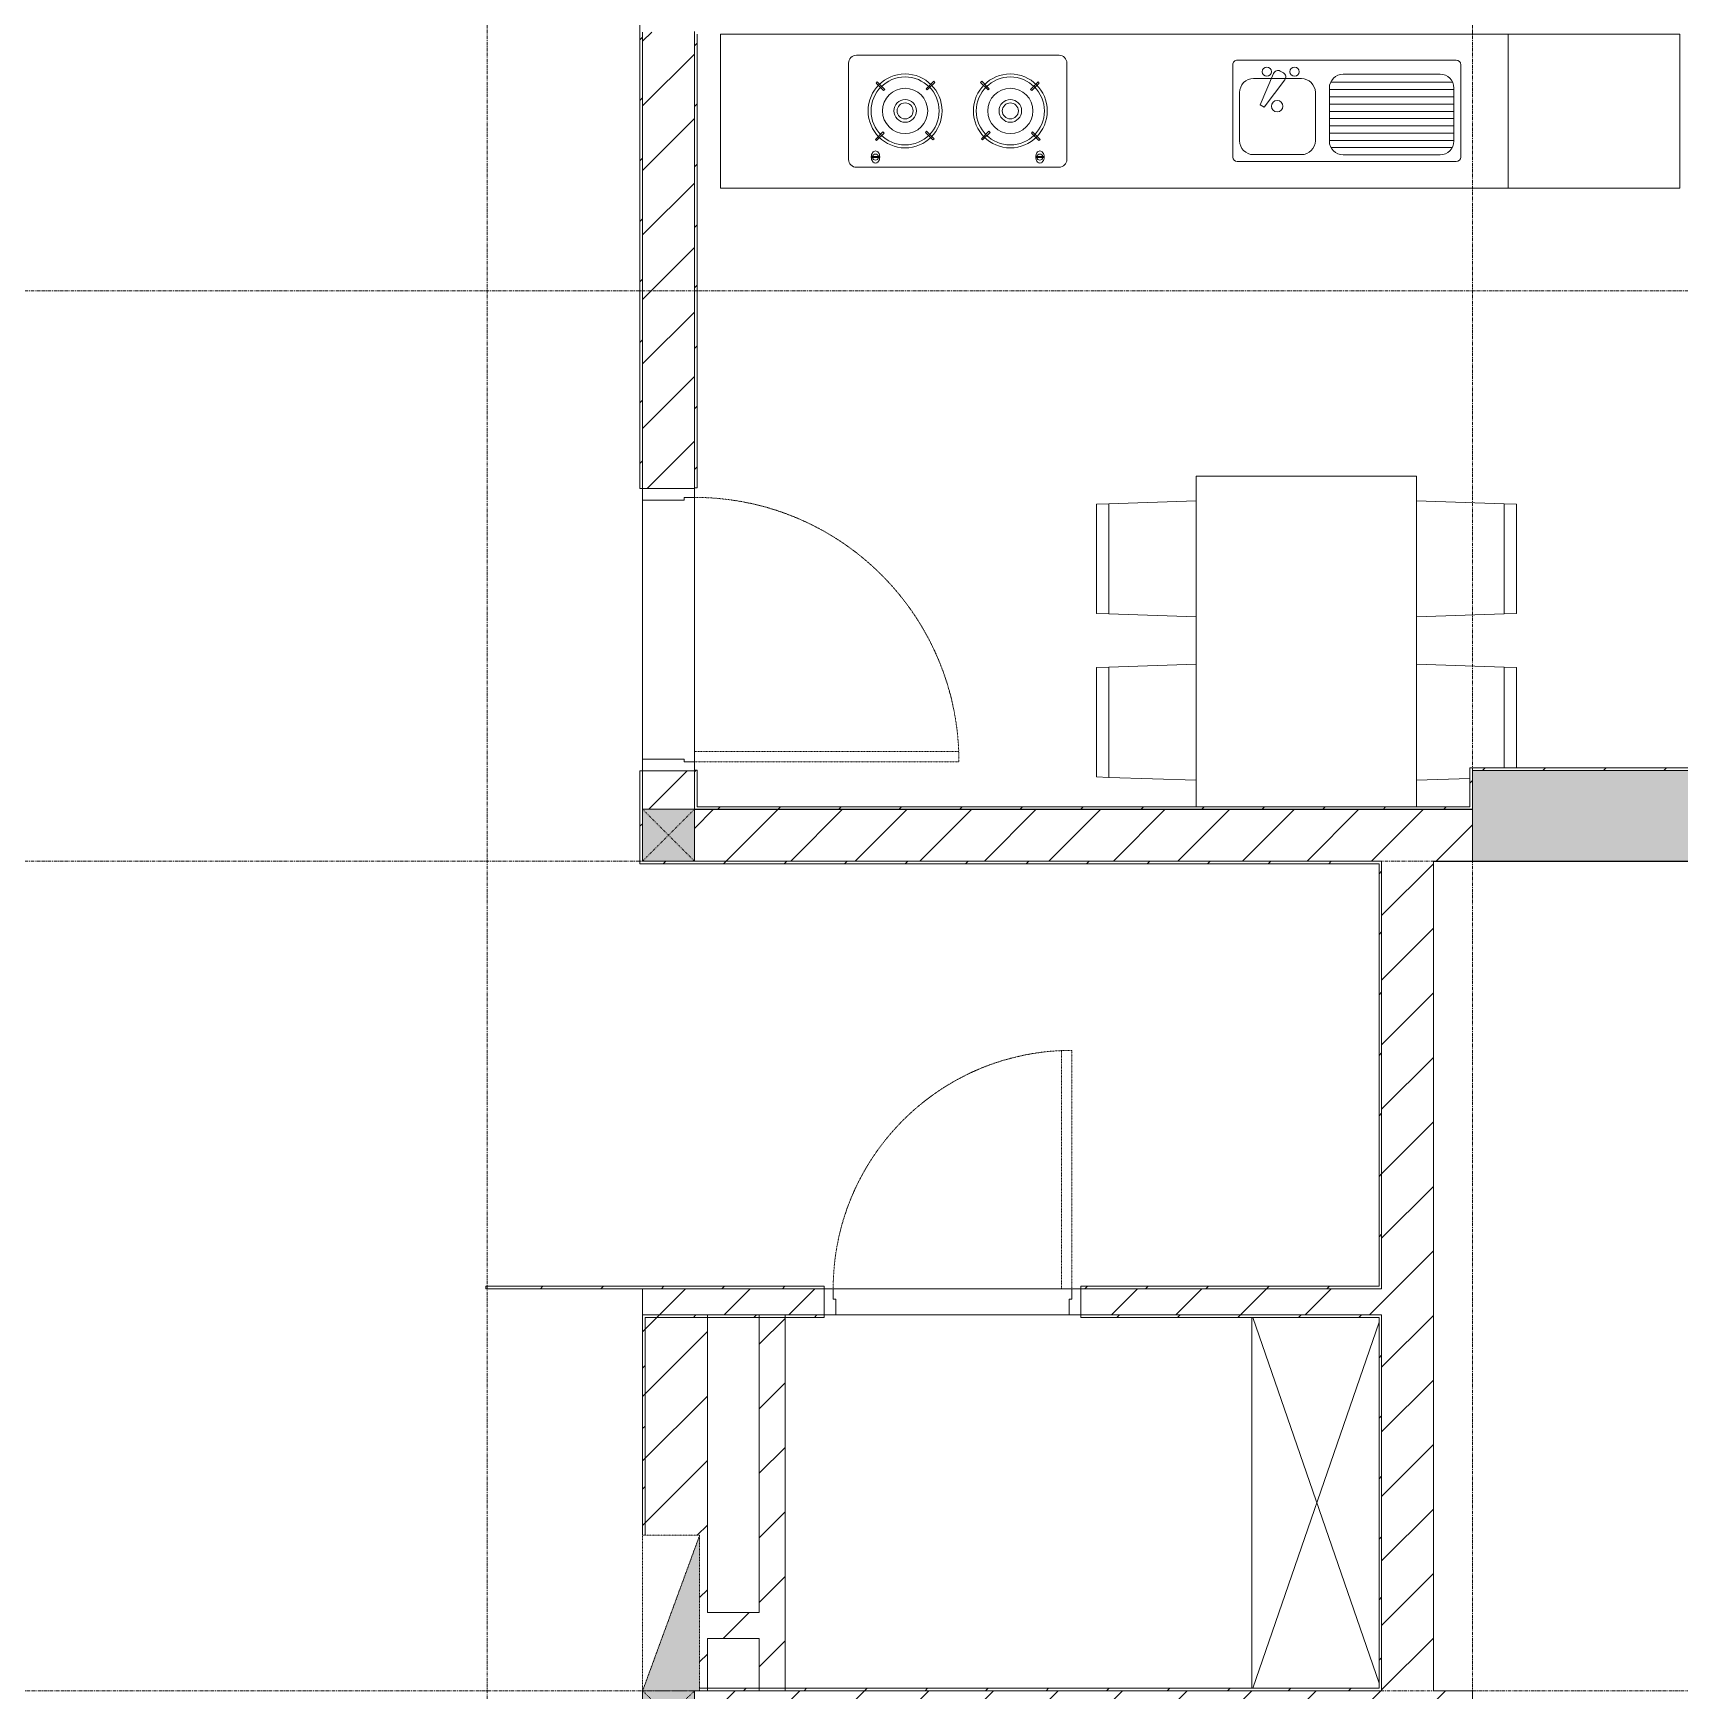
# Model space of a CAD drawing. Header units: millimetres. Extents: x 5356 to 209803, y -16346 to 109894.
# Drawn here: x 116502 to 122853, y 33837 to 40231 of the extents above; entities that cross this region are included whole.
import ezdxf

# ---------------------------------------------------------------- set-up
doc = ezdxf.new("R2010")
doc.units = ezdxf.units.MM
for name, pattern in [('Dash', [6, 3, -3]), ('Grid Line', [22.225, 12.7, -3.175, 3.175, -3.175]), ('NET VAN', [1.06, 0.53, -0.53])]:
    doc.linetypes.add(name, pattern=pattern)
for name, color, linetype, lineweight in [('0-1', 7, 'Continuous', 5), ('0-2', 9, 'Continuous', 9), ('A-DETL-GENF-2', 9, 'NET VAN', 9), ('A-DOOR', 31, 'Continuous', 9), ('A-DOOR-FRAM', 31, 'Continuous', 9), ('A-FLOR', 192, 'Continuous', 9), ('A-FLOR-1', 9, 'Continuous', 9), ('A-WALL', 113, 'Continuous', 9), ('A-WALL-3', 113, 'Continuous', 18), ('A-WALL-PATT-2', 9, 'Continuous', 9), ('A-WALL-PATT-3', 111, 'Continuous', 9), ('E-FIRE', 2, 'Continuous', 9), ('I-FURN', 30, 'Continuous', 9), ('I-FURN-1', 9, 'Continuous', 9), ('I-WALL-1', 253, 'Continuous', 18), ('I-WALL-3', 2, 'Continuous', 18), ('S-COLS', 52, 'Continuous', 9), ('S-COLS-1', 254, 'Continuous', 5), ('S-COLS-2', 253, 'Continuous', 18), ('S-COLS-3', 9, 'Continuous', 9), ('S-COLS-4', 52, 'Continuous', 18), ('S-COLS-5', 52, 'Dash', 9), ('S-COLS-HDLN', 52, 'Dash', 9), ('S-GRID-1', 1, 'Grid Line', 9), ('S-STRS', 31, 'Continuous', 9)]:
    doc.layers.add(name, color=color, linetype=linetype, lineweight=lineweight)
pattern_1 = [(45, (0, 0), (-116.67262, 116.67262), [])]
pattern_2 = [(45, (0, 0), (-124.4508, 124.4508), [])]

# ---------------------------------------------------------------- blocks, each defined once
blk = doc.blocks.new('NCV_TKTC_KET CAU_rvt-1-TKCS_MB ĐỊNH VỊ MỐC TỌA ĐỘ CÔNG TRÌNH')
at = {"layer": 'S-COLS-1'}
blk.add_hatch(color=256, dxfattribs=at).paths.add_polyline_path([(122052.6, 37036.9), (123352.6, 37036.9), (123352.6, 37386.9), (122052.6, 37386.9)])
at = {"layer": 'A-FLOR-1'}
blk.add_line((121902.6, 37036.9), (122052.6, 37036.9), dxfattribs=at)
at = {"layer": 'S-COLS-2'}
for p, q in [((123352.6, 37386.9), (122052.6, 37386.9)), ((122052.6, 37386.9), (122052.6, 37036.9)), ((122052.6, 37036.9), (123352.6, 37036.9))]:
    blk.add_line(p, q, dxfattribs=at)
blk = doc.blocks.new('HE BEP A1 - HE BEP A 2-944694-TKCS_MB ĐỊNH VỊ MỐC TỌA ĐỘ CÔNG TRÌNH')
at = {"layer": 'I-FURN'}
for p, q in [((0, 0), (662.4, 0)), ((0, -594.4), (0, 0)), ((662.4, 0), (662.4, -594.4)), ((662.4, 0), (662.4, -594.4)), ((3700, 0), (662.4, 0)), ((3700, -594.4), (3700, 0)), ((3700, -594.4), (3700, 0)), ((844.9, -120.7), (844.9, -476.9)), ((1706.9, -103.2), (862.4, -103.2)), ((1724.4, -476.9), (1724.4, -120.7)), ((2364, -483.2), (2364, -111.2)), ((3175.6, -81.2), (2394, -81.2)), ((2451.6, -118.3), (2484.1, -118.3)), ((2451.6, -122.3), (2451.6, -118.3)), ((2484.1, -122.3), (2451.6, -122.3)), ((2484.1, -118.3), (2484.1, -122.3)), ((3085.5, -118.3), (3085.5, -122.3)), ((3118, -118.3), (3085.5, -118.3)), ((3085.5, -122.3), (3118, -122.3)), ((3118, -122.3), (3118, -118.3)), ((3205.6, -483.2), (3205.6, -111.2)), ((871.5, -386.8), (871.5, -182.3)), ((871.5, -184.9), (1351.6, -184.9)), ((877.9, -156.9), (1345.2, -156.9)), ((924.9, -128.9), (1298.3, -128.9)), ((1351.6, -182.3), (1351.6, -386.8)), ((1405.6, -369.9), (1405.6, -183.2)), ((1459, -129.9), (1644.4, -129.9)), ((1697.8, -183.2), (1697.8, -369.9)), ((2471.8, -183.9), (2467.4, -188.3)), ((2467.4, -188.3), (2496.5, -217.4)), ((2500.9, -213), (2471.8, -183.9)), ((2689.3, -186.7), (2660.2, -215.8)), ((2664.6, -220.2), (2693.7, -191.1)), ((2693.7, -191.1), (2689.3, -186.7)), ((2875.9, -191.1), (2880.3, -186.7)), ((2905, -220.2), (2875.9, -191.1)), ((2880.3, -186.7), (2909.4, -215.8)), ((3068.7, -213), (3097.9, -183.9)), ((3102.3, -188.3), (3073.1, -217.4)), ((3097.9, -183.9), (3102.3, -188.3)), ((871.5, -212.9), (1351.6, -212.9)), ((871.5, -240.9), (1351.6, -240.9)), ((2496.5, -217.4), (2500.9, -213)), ((2660.2, -215.8), (2664.6, -220.2)), ((2909.4, -215.8), (2905, -220.2)), ((3073.1, -217.4), (3068.7, -213)), ((871.5, -268.9), (1351.6, -268.9)), ((871.5, -296.9), (1351.6, -296.9)), ((1602.7, -313.4), (1523.8, -418.4)), ((1618.1, -322.3), (1602.7, -313.4)), ((871.5, -324.9), (1351.6, -324.9)), ((871.5, -352.9), (1351.6, -352.9)), ((871.5, -380.9), (1351.6, -380.9)), ((1566.6, -443.1), (1618.1, -322.3)), ((2470.1, -405.9), (2499.2, -376.7)), ((2503.6, -381.1), (2474.5, -410.3)), ((2499.2, -376.7), (2503.6, -381.1)), ((2663, -383.9), (2667.3, -379.5)), ((2667.3, -379.5), (2696.5, -408.6)), ((2902.3, -379.5), (2873.2, -408.6)), ((2906.7, -383.9), (2902.3, -379.5)), ((3070.4, -376.7), (3066, -381.1)), ((3066, -381.1), (3095.1, -410.3)), ((3099.5, -405.9), (3070.4, -376.7)), ((876.4, -408.9), (1346.8, -408.9)), ((1298.3, -440.1), (924.9, -440.1)), ((1644.4, -423.2), (1459, -423.2)), ((1541.1, -452.3), (1528.6, -445.1)), ((2474.5, -410.3), (2470.1, -405.9)), ((2692.1, -413), (2663, -383.9)), ((2696.5, -408.6), (2692.1, -413)), ((2873.2, -408.6), (2877.5, -413)), ((2877.5, -413), (2906.7, -383.9)), ((3095.1, -410.3), (3099.5, -405.9)), ((862.4, -494.4), (1706.9, -494.4)), ((3175.6, -513.2), (2394, -513.2)), ((662.4, -594.4), (0, -594.4)), ((662.4, -594.4), (3700, -594.4))]:
    blk.add_line(p, q, dxfattribs=at)
for centre, radius in [((2581.9, -298.5), 142.6), ((2581.9, -298.5), 131.3), ((2987.7, -298.5), 142.6), ((2987.7, -298.5), 131.3), ((2581.9, -298.5), 87.2), ((2581.9, -298.5), 43.6), ((2987.7, -298.5), 87.2), ((2987.7, -298.5), 43.6), ((1552.8, -316.6), 22.2), ((2581.9, -298.5), 30.9), ((2987.7, -298.5), 30.9), ((1485.9, -449.9), 17.8), ((1592.6, -449.9), 17.8)]:
    blk.add_circle(centre, radius, dxfattribs=at)
for centre, radius, start, end in [((862.4, -120.7), 17.5, 90, 180), ((1706.9, -120.7), 17.5, 0, 90), ((2394, -111.2), 30, 90, 180), ((2485.1, -120.7), 33.5, 163.94189, 180), ((2485.1, -120.7), 33.5, 180, 196.05811), ((2476.6, -118.2), 24.7, 145.20397, 163.94189), ((2467.8, -120.3), 11.6, 9.71775, 170.28225), ((2467.8, -120.3), 11.6, 189.9102, 350.0898), ((2471.3, -114.5), 18.1, 120.79762, 145.20397), ((2467.9, -108.8), 11.5, 90, 120.79762), ((2467.9, -108.8), 11.5, 59.20238, 90), ((2464.5, -114.5), 18.1, 34.79603, 59.20238), ((2459.1, -118.2), 24.7, 16.05811, 34.79603), ((2450.6, -120.7), 33.5, 0, 16.05811), ((2450.6, -120.7), 33.5, 343.94189, 0), ((3119, -120.7), 33.5, 163.94189, 180), ((3119, -120.7), 33.5, 180, 196.05811), ((3110.5, -118.2), 24.7, 145.20397, 163.94189), ((3105.2, -114.5), 18.1, 120.79762, 145.20397), ((3101.8, -120.3), 11.6, 9.71775, 170.28225), ((3101.8, -120.3), 11.6, 189.9102, 350.0898), ((3101.8, -108.8), 11.5, 90, 120.79762), ((3101.8, -108.8), 11.5, 59.20238, 90), ((3098.4, -114.5), 18.1, 34.79603, 59.20238), ((3093, -118.2), 24.7, 16.05811, 34.79603), ((3084.5, -120.7), 33.5, 0, 16.05811), ((3084.5, -120.7), 33.5, 343.94189, 0), ((3175.6, -111.2), 30, 360, 90), ((924.9, -182.3), 53.3, 90, 180), ((1298.3, -182.3), 53.3, 0, 90), ((1459, -183.2), 53.3, 90, 180), ((1644.4, -183.2), 53.3, 0, 90), ((2476.6, -123.1), 24.7, 196.05811, 214.79603), ((2471.3, -126.9), 18.1, 214.79603, 239.20238), ((2467.9, -132.6), 11.5, 239.20238, 270), ((2467.9, -132.6), 11.5, 270, 300.79762), ((2464.5, -126.9), 18.1, 300.79762, 325.20397), ((2459.1, -123.1), 24.7, 325.20397, 343.94189), ((3110.5, -123.1), 24.7, 196.05811, 214.79603), ((3105.2, -126.9), 18.1, 214.79603, 239.20238), ((3101.8, -132.6), 11.5, 239.20238, 270), ((3101.8, -132.6), 11.5, 270, 300.79762), ((3098.4, -126.9), 18.1, 300.79762, 325.20397), ((3093, -123.1), 24.7, 325.20397, 343.94189), ((1459, -369.9), 53.3, 180, 270), ((1644.4, -369.9), 53.3, 270, 0), ((924.9, -386.8), 53.3, 180, 270), ((1298.3, -386.8), 53.3, 270, 0), ((1537.5, -429.7), 17.8, 140.53825, 240.0479), ((1549.9, -436.9), 17.8, 240.0479, 339.46209), ((862.4, -476.9), 17.5, 180, 270), ((1706.9, -476.9), 17.5, 270, 0), ((2394, -483.2), 30, 180, 270), ((3175.6, -483.2), 30, 270, 0)]:
    blk.add_arc(centre, radius, start, end, dxfattribs=at)
at = {"layer": 'I-FURN-1'}
for p, q in [((0, 0), (3700, 0)), ((0, -594.4), (0, 0)), ((3700, 0), (3700, -594.4)), ((3700, -594.4), (0, -594.4))]:
    blk.add_line(p, q, dxfattribs=at)
blk = doc.blocks.new('RES_BAN AN 1 - RES_BAN AN 1-V94-TKCS_MB ĐỊNH VỊ MỐC TỌA ĐỘ CÔNG TRÌNH')
at = {"layer": 'I-FURN-1'}
for p, q in [((-425, 0), (-425, -1275)), ((425, -1275), (425, 0)), ((-630, -109.1), (-425, -102.3)), ((-425, -102.3), (-425, -549.7)), ((425, -102.3), (425, -549.7)), ((761.9, -113.5), (425, -102.3)), ((761.9, -538.5), (761.9, -113.5)), ((761.9, -113.5), (761.9, -538.5)), ((809.6, -115.1), (761.9, -113.5)), ((809.6, -536.9), (809.6, -115.1)), ((-809.6, -150), (-809.6, -536.9)), ((-761.9, -538.5), (-761.9, -150)), ((-761.9, -538.5), (-761.9, -150)), ((-809.6, -536.9), (-761.9, -538.5)), ((-425, -549.7), (-761.9, -538.5)), ((425, -549.7), (761.9, -538.5)), ((761.9, -538.5), (809.6, -536.9)), ((-809.6, -745.3), (-761.9, -743.8)), ((-809.6, -1167.2), (-809.6, -745.3)), ((-761.9, -743.8), (-425, -732.5)), ((-761.9, -1168.8), (-761.9, -743.8)), ((-761.9, -743.8), (-761.9, -1168.8)), ((-425, -732.5), (-425, -1180)), ((425, -732.5), (425, -1180)), ((761.9, -743.8), (425, -732.5)), ((761.9, -743.8), (809.6, -745.3)), ((761.9, -1168.8), (761.9, -743.8)), ((761.9, -1168.8), (761.9, -743.8)), ((809.6, -745.3), (809.6, -1167.2)), ((-761.9, -1168.8), (-809.6, -1167.2)), ((-425, -1180), (-761.9, -1168.8)), ((425, -1180), (761.9, -1168.8)), ((809.6, -1167.2), (761.9, -1168.8)), ((-425, -1275), (425, -1275))]:
    blk.add_line(p, q, dxfattribs=at)
blk = doc.blocks.new('NCV_TKTC_TANG 1_rvt-1-TKCS_MB ĐỊNH VỊ MỐC TỌA ĐỘ CÔNG TRÌNH')
at = {"layer": 'A-WALL-PATT-2'}
h = blk.add_hatch(dxfattribs=at)
h.set_pattern_fill('FP_3', color=256, style=0, pattern_type=2)
h.set_pattern_definition(pattern_1)
h.paths.add_polyline_path([(119052.6, 37236.9), (119062.6, 37236.9), (119062.6, 37387.8), (119052.6, 37387.8)])
h.paths.add_polyline_path([(119062.6, 38477.8), (119062.6, 40236.9), (119052.6, 40236.9), (119052.6, 38477.8)])
h = blk.add_hatch(dxfattribs=at)
h.set_pattern_fill('FP_3', color=256, style=0, pattern_type=2)
h.set_pattern_definition(pattern_1)
h.paths.add_polyline_path([(122768.5, 37386.9), (123352.6, 37386.9), (123352.6, 37396.9), (122042.6, 37396.9), (122042.6, 37386.9), (122163.2, 37386.9)])
h = blk.add_hatch(dxfattribs=at)
h.set_pattern_fill('FP_3', color=256, style=0, pattern_type=2)
h.set_pattern_definition(pattern_1)
h.paths.add_polyline_path([(122052.6, 37236.9), (122052.6, 37386.9), (122042.6, 37386.9), (122042.6, 37236.9)])
h = blk.add_hatch(dxfattribs=at)
h.set_pattern_fill('FP_3', color=256, style=0, pattern_type=2)
h.set_pattern_definition(pattern_1)
h.paths.add_polyline_path([(119137.2, 37236.9), (122042.6, 37236.9), (122042.6, 37246.9), (119062.6, 37246.9), (119062.6, 37236.9)])
at = {"layer": 'A-FLOR-1'}
for p, q in [((118852.6, 38430.3), (118852.6, 37430.3)), ((119052.6, 38477.8), (119052.6, 37387.8)), ((119052.6, 37387.8), (119052.6, 38477.8))]:
    blk.add_line(p, q, dxfattribs=at)
at = {"layer": 'I-WALL-1'}
for p, q in [((119052.6, 40236.9), (119052.6, 38477.8)), ((119062.6, 38477.8), (119062.6, 40226.9)), ((119052.6, 38477.8), (119062.6, 38477.8)), ((119062.6, 37387.8), (119052.6, 37387.8)), ((119052.6, 37387.8), (119052.6, 37236.9)), ((119062.6, 37246.9), (119062.6, 37387.8)), ((123352.6, 37396.9), (122042.6, 37396.9)), ((122042.6, 37396.9), (122042.6, 37386.9)), ((122042.6, 37386.9), (122042.6, 37246.9)), ((122052.6, 37386.9), (123352.6, 37386.9)), ((122052.6, 37236.9), (122052.6, 37386.9)), ((119052.6, 37236.9), (119062.6, 37236.9)), ((122042.6, 37246.9), (119062.6, 37246.9)), ((119062.6, 37236.9), (122042.6, 37236.9)), ((122042.6, 37236.9), (122052.6, 37236.9))]:
    blk.add_line(p, q, dxfattribs=at)
at = {"layer": 'I-FURN-1', "rotation": 180}
for name, p in [('HE BEP A1 - HE BEP A 2-944694-TKCS_MB ĐỊNH VỊ MỐC TỌA ĐỘ CÔNG TRÌNH', (122852.6, 39632.6)), ('RES_BAN AN 1 - RES_BAN AN 1-V94-TKCS_MB ĐỊNH VỊ MỐC TỌA ĐỘ CÔNG TRÌNH', (121412.6, 37246.9))]:
    blk.add_blockref(name, p, dxfattribs=at)
blk = doc.blocks.new('FD_05 - FD_05-1000x2200mm-835434-TKCS_MB ĐỊNH VỊ MỐC TỌA ĐỘ CÔNG TRÌNH')
at = {"layer": 'A-DETL-GENF-2'}
for p, q in [((470, 100), (470, 1120)), ((470, 1120), (510, 1120)), ((510, 1120), (510, 100)), ((510, 100), (470, 100))]:
    blk.add_line(p, q, dxfattribs=at)
blk.add_arc((510, 100), 1020, 92.24747, 180, dxfattribs=at)
at = {"layer": 'A-DOOR-FRAM'}
for p, q in [((-510, 100), (-545, 100)), ((-545, 100), (-545, -100)), ((-510, 60), (-510, 100)), ((545, 100), (510, 100)), ((510, 100), (510, 60)), ((545, -100), (545, 100)), ((-500, 60), (-510, 60)), ((-500, -100), (-500, 60)), ((510, 60), (500, 60)), ((500, 60), (500, -100)), ((-545, -100), (-500, -100)), ((500, -100), (545, -100))]:
    blk.add_line(p, q, dxfattribs=at)
blk = doc.blocks.new('G1_SOF - BO TRU - 200x200-3051103-TKCS_MB ĐỊNH VỊ MỐC TỌA ĐỘ CÔNG TRÌNH')
at = {"layer": 'S-COLS-HDLN'}
for p, q in [((-100, -100), (100, 100)), ((100, -100), (-100, 100))]:
    blk.add_line(p, q, dxfattribs=at)
blk = doc.blocks.new('FD_02 - FD_03 - FD_03-KY THUAT-900x2200mm-801878-TKCS_MB ĐỊNH VỊ MỐC TỌA ĐỘ CÔNG TRÌNH')
at = {"layer": 'A-DETL-GENF-2'}
for p, q in [((420, 50), (420, 970)), ((420, 970), (460, 970)), ((460, 970), (460, 50)), ((460, 50), (420, 50))]:
    blk.add_line(p, q, dxfattribs=at)
blk.add_arc((460, 50), 920, 92.49191, 180, dxfattribs=at)
at = {"layer": 'A-DOOR-FRAM'}
for p, q in [((-460, 50), (-495, 50)), ((-495, 50), (-495, -50)), ((-460, 10), (-460, 50)), ((-450, 10), (-460, 10)), ((-450, -50), (-450, 10)), ((460, 10), (450, 10)), ((450, 10), (450, -50)), ((495, 50), (460, 50)), ((460, 50), (460, 10)), ((495, -50), (495, 50)), ((-495, -50), (-450, -50)), ((450, -50), (495, -50))]:
    blk.add_line(p, q, dxfattribs=at)
blk = doc.blocks.new('G1_SOF - BO TRU - 200x200-V353-TKCS_MB ĐỊNH VỊ MỐC TỌA ĐỘ CÔNG TRÌNH')
at = {"layer": 'S-COLS-3'}
blk.add_hatch(color=256, dxfattribs=at).paths.add_polyline_path([(-100, 100), (-100, -99.6), (100, -99.6), (100, 100)])
at = {"layer": 'S-COLS-4'}
for p, q in [((-100, 100), (100, 100)), ((-100, -99.6), (-100, 100)), ((100, 100), (100, -99.6))]:
    blk.add_line(p, q, dxfattribs=at)
at = {"layer": 'S-COLS-HDLN'}
for p, q in [((100, -100), (-100, 100)), ((-100, -100), (100, 100))]:
    blk.add_line(p, q, dxfattribs=at)
blk = doc.blocks.new('40_HY_FIX_FS-FH_FHR_R19_Scale 1_300 - FH _ FHR-4771138-TKCS_MB ĐỊNH VỊ MỐC TỌA ĐỘ CÔNG TRÌNH')
at = {"layer": 'E-FIRE'}
blk.add_hatch(color=256, dxfattribs=at).paths.add_polyline_path([(300, -120), (300, 100), (-300, 100), (183.8, -77.4)])
at = {"layer": 'A-DETL-GENF-2'}
for p, q in [((-300, 100), (300, 100)), ((300, -120), (-300, 100)), ((-300, 100), (300, 100)), ((-300, -120), (-300, 100)), ((300, 100), (300, -120)), ((300, 100), (300, -120)), ((300, -120), (-300, -120))]:
    blk.add_line(p, q, dxfattribs=at)

msp = doc.modelspace()

# ---------------------------------------------------------------- hatches: boundary and pattern name
at = {"layer": 'A-WALL-PATT-3'}
h = msp.add_hatch(dxfattribs=at)
h.set_pattern_fill('FP_8', color=256, style=0, pattern_type=2)
h.set_pattern_definition(pattern_1)
h.paths.add_polyline_path([(118842.5, 37037.4), (118852.5, 37037.4), (118852.5, 37385.3), (118842.5, 37383.1)])
h.paths.add_polyline_path([(118842.5, 38475.3), (118852.5, 38475.3), (118852.5, 41286.9), (118842.5, 41286.9), (118842.5, 38884.4)])
h = msp.add_hatch(dxfattribs=at)
h.set_pattern_fill('FP_1', color=256, style=0, pattern_type=2)
h.set_pattern_definition(pattern_2)
h.paths.add_polyline_path([(119012.5, 37237.4), (119052.5, 37237.4), (119052.5, 37385.3), (118852.5, 37385.3), (118852.5, 37237.4)])
h.paths.add_polyline_path([(119052.5, 38475.3), (119052.5, 40235.3), (118852.5, 40235.3), (118852.5, 38475.3), (119012.5, 38475.3)])
h.paths.add_polyline_path([(119052.5, 40435.3), (119052.5, 41286.9), (118852.5, 41286.9), (118852.5, 40435.3)])
h = msp.add_hatch(dxfattribs=at)
h.set_pattern_fill('FP_1', color=256, style=0, pattern_type=2)
h.set_pattern_definition(pattern_2)
h.paths.add_polyline_path([(121558, 37037.4), (122052.6, 37037.4), (122052.6, 37237.4), (119052.5, 37237.4), (119052.5, 37037.4), (119137.2, 37037.4)])
h = msp.add_hatch(dxfattribs=at)
h.set_pattern_fill('FP_8', color=256, style=0, pattern_type=2)
h.set_pattern_definition(pattern_1)
h.paths.add_polyline_path([(121558, 37027.4), (121702.6, 37027.4), (121702.6, 37037.4), (118842.5, 37037.4), (118842.5, 37027.4), (119137.2, 37027.4)])
h = msp.add_hatch(dxfattribs=at)
h.set_pattern_fill('FP_8', color=256, style=0, pattern_type=2)
h.set_pattern_definition(pattern_1)
h.paths.add_polyline_path([(121702.6, 35387.4), (121702.6, 37027.4), (121692.6, 37027.4), (121692.6, 35387.4)])
h = msp.add_hatch(dxfattribs=at)
h.set_pattern_fill('FP_1', color=256, style=0, pattern_type=2)
h.set_pattern_definition(pattern_2)
h.paths.add_polyline_path([(121702.6, 33837.4), (121902.6, 33837.4), (121902.6, 37037.4), (121702.6, 37037.4), (121702.6, 33847.4)])
h = msp.add_hatch(dxfattribs=at)
h.set_pattern_fill('FP_8', color=256, style=0, pattern_type=2)
h.set_pattern_definition(pattern_1)
h.paths.add_polyline_path([(118852.6, 35387.4), (119552.6, 35387.4), (119552.6, 35397.4), (118247.6, 35397.4), (118247.6, 35387.4)])
h.paths.add_polyline_path([(121692.6, 35387.4), (121692.6, 35397.4), (120542.6, 35397.4), (120542.6, 35387.4), (121558, 35387.4)])
h = msp.add_hatch(dxfattribs=at)
h.set_pattern_fill('FP_1', color=256, style=0, pattern_type=2)
h.set_pattern_definition(pattern_2)
h.paths.add_polyline_path([(121692.6, 35287.4), (121702.6, 35287.4), (121702.6, 35387.4), (120542.6, 35387.4), (120542.6, 35287.4), (121558, 35287.4)])
h.paths.add_polyline_path([(118852.6, 35287.4), (119552.6, 35287.4), (119552.6, 35387.4), (118852.6, 35387.4)])
h = msp.add_hatch(dxfattribs=at)
h.set_pattern_fill('FP_8', color=256, style=0, pattern_type=2)
h.set_pattern_definition(pattern_1)
h.paths.add_polyline_path([(118852.6, 34436.9), (118862.6, 34436.9), (118862.6, 35287.4), (118852.6, 35287.4), (118852.6, 34939.4)])
h = msp.add_hatch(dxfattribs=at)
h.set_pattern_fill('FP_1', color=256, style=0, pattern_type=2)
h.set_pattern_definition(pattern_2)
h.paths.add_polyline_path([(119102.6, 33837.4), (119102.6, 35287.4), (118852.6, 35287.4), (118852.6, 34436.9), (119072.6, 34436.9), (119072.6, 33837.4)])
h = msp.add_hatch(dxfattribs=at)
h.set_pattern_fill('FP_8', color=256, style=0, pattern_type=2)
h.set_pattern_definition(pattern_1)
h.paths.add_polyline_path([(121558, 35277.4), (121692.6, 35277.4), (121692.6, 35287.4), (120542.6, 35287.4), (120542.6, 35277.4), (120548.4, 35277.4)])
h.paths.add_polyline_path([(118862.6, 35277.4), (119552.6, 35277.4), (119552.6, 35287.4), (118862.6, 35287.4)])
h = msp.add_hatch(dxfattribs=at)
h.set_pattern_fill('FP_1', color=256, style=0, pattern_type=2)
h.set_pattern_definition(pattern_2)
h.paths.add_polyline_path([(119402.5, 33837.4), (119402.5, 35287.4), (119302.5, 35287.4), (119302.5, 33837.4)])
h = msp.add_hatch(dxfattribs=at)
h.set_pattern_fill('FP_8', color=256, style=0, pattern_type=2)
h.set_pattern_definition(pattern_1)
h.paths.add_polyline_path([(121702.6, 33847.4), (121702.6, 35287.4), (121692.6, 35287.4), (121692.6, 33847.4)])
h = msp.add_hatch(dxfattribs=at)
h.set_pattern_fill('FP_1', color=256, style=0, pattern_type=2)
h.set_pattern_definition(pattern_2)
h.paths.add_polyline_path([(119137.2, 34038.8), (119302.5, 34038.8), (119302.5, 34138.8), (119102.6, 34138.8), (119102.6, 34038.8)])
h = msp.add_hatch(dxfattribs=at)
h.set_pattern_fill('FP_1', color=256, style=0, pattern_type=2)
h.set_pattern_definition(pattern_2)
h.paths.add_polyline_path([(119052.6, 33637.4), (122052.6, 33637.4), (122052.6, 33837.4), (119052.6, 33836.9)])
h = msp.add_hatch(dxfattribs=at)
h.set_pattern_fill('FP_8', color=256, style=0, pattern_type=2)
h.set_pattern_definition(pattern_1)
h.paths.add_polyline_path([(119072.6, 33837.4), (121702.6, 33837.4), (121702.6, 33847.4), (119072.6, 33847.4), (119072.6, 33838.1)])
at = {"layer": 'S-COLS-1'}
msp.add_hatch(color=256, dxfattribs=at).paths.add_polyline_path([(118852.5, 37037.4), (119052.5, 37037.4), (119052.5, 37237.4), (118852.5, 37237.4)])

# ---------------------------------------------------------------- linework, layer by layer
at = {"layer": '0-2'}
for p, q in [((121206, 35277.4), (121692.6, 33866.3)), ((121692.7, 35258.7), (121206, 33847.4))]:
    msp.add_line(p, q, dxfattribs=at)
at = {"layer": 'A-FLOR'}
msp.add_line((121202.6, 33847.4), (121202.6, 35277.4), dxfattribs=at)
at = {"layer": 'A-WALL'}
for p, q in [((118852.5, 40235.3), (118852.5, 38475.3)), ((118852.5, 37430.3), (118852.5, 38430.3)), ((119052.5, 38440.3), (119052.5, 37420.3)), ((118852.5, 37385.3), (118852.5, 37237.4)), ((118852.5, 37237.4), (119052.5, 37237.4)), ((119052.5, 37237.4), (119052.5, 37037.4)), ((119052.5, 37037.4), (121702.6, 37037.4)), ((121702.6, 35387.4), (121702.6, 37037.4)), ((119552.6, 35387.4), (118852.6, 35387.4)), ((119587.6, 35387.4), (120507.6, 35387.4)), ((121702.6, 35387.4), (120542.6, 35387.4)), ((119552.6, 35287.4), (118862.6, 35287.4)), ((120497.6, 35287.4), (119597.6, 35287.4)), ((120542.6, 35287.4), (121702.6, 35287.4)), ((121702.6, 35287.4), (121702.6, 33847.4))]:
    msp.add_line(p, q, dxfattribs=at)
at = {"layer": 'A-WALL-3'}
for p, q in [((119052.5, 38475.3), (119052.5, 40235.3)), ((119052.5, 37237.4), (119052.5, 37385.3)), ((122052.6, 37237.4), (119052.5, 37237.4)), ((122052.6, 37037.4), (122052.6, 37237.4)), ((121902.6, 37037.4), (122052.6, 37037.4)), ((121902.6, 33837.4), (121902.6, 37037.4)), ((118852.6, 35387.4), (118852.6, 34436.9)), ((119102.6, 34138.8), (119102.6, 35287.4)), ((119302.5, 35287.4), (119302.5, 34138.8)), ((119402.5, 33837.4), (119402.5, 35287.4)), ((119302.5, 34138.8), (119102.6, 34138.8)), ((119102.6, 33837.4), (119102.6, 34038.8)), ((119102.6, 34038.8), (119302.5, 34038.8)), ((119302.5, 34038.8), (119302.5, 33837.4)), ((121702.6, 33847.4), (121702.6, 33837.4)), ((122052.6, 33837.4), (121902.6, 33837.4)), ((122052.6, 33637.4), (122052.6, 33837.4))]:
    msp.add_line(p, q, dxfattribs=at)
at = {"layer": 'I-WALL-3'}
for p, q in [((118842.5, 41276.9), (118842.5, 38475.3)), ((118842.5, 38475.3), (118852.5, 38475.3)), ((118852.5, 37385.3), (118842.5, 37385.3)), ((118842.5, 37385.3), (118842.5, 37027.4)), ((118852.5, 37037.4), (118852.5, 37237.4)), ((118842.5, 37027.4), (121692.6, 37027.4)), ((119052.5, 37037.4), (118852.5, 37037.4)), ((121692.6, 37027.4), (121692.6, 35397.4)), ((119552.6, 35397.4), (118247.6, 35397.4)), ((118247.6, 35397.4), (118247.6, 35387.4)), ((118247.6, 35387.4), (118852.6, 35387.4)), ((119552.6, 35387.4), (119552.6, 35397.4)), ((121692.6, 35397.4), (120542.6, 35397.4)), ((120542.6, 35397.4), (120542.6, 35387.4)), ((118852.6, 35287.4), (118852.6, 34436.9)), ((118862.6, 35287.4), (118852.6, 35287.4)), ((118862.6, 34436.9), (118862.6, 35277.4)), ((118862.6, 35277.4), (119552.6, 35277.4)), ((119552.6, 35277.4), (119552.6, 35287.4)), ((120542.6, 35287.4), (120542.6, 35277.4)), ((120542.6, 35277.4), (121692.6, 35277.4)), ((121692.6, 35277.4), (121692.6, 33847.4)), ((121692.6, 33847.4), (119072.6, 33847.4)), ((119072.6, 33837.4), (121702.6, 33837.4))]:
    msp.add_line(p, q, dxfattribs=at)
at = {"layer": 'S-COLS'}
for p, q in [((119052.5, 37237.4), (118852.5, 37237.4)), ((119052.5, 37037.4), (119052.5, 37237.4))]:
    msp.add_line(p, q, dxfattribs=at)
at = {"layer": 'S-COLS-4'}
for p, q in [((118852.5, 37237.4), (118852.5, 37037.4)), ((118852.5, 37037.4), (119052.5, 37037.4))]:
    msp.add_line(p, q, dxfattribs=at)
at = {"layer": 'S-GRID-1'}
for p, q in [((118252.6, 20960.6), (118252.6, 80482.7)), ((122052.6, 20960.6), (122052.6, 80482.7)), ((131551.8, 39236.9), (29351.8, 39236.9)), ((131551.8, 37036.9), (29351.8, 37036.9)), ((128757.8, 33836.9), (32145.8, 33836.9))]:
    msp.add_line(p, q, dxfattribs=at)
at = {"layer": 'S-STRS'}
msp.add_line((123372.6, 37035.6), (121902.6, 37035.6), dxfattribs=at)

# ---------------------------------------------------------------- block references
at = {"layer": '0-1'}
for name in ['NCV_TKTC_KET CAU_rvt-1-TKCS_MB ĐỊNH VỊ MỐC TỌA ĐỘ CÔNG TRÌNH', 'NCV_TKTC_TANG 1_rvt-1-TKCS_MB ĐỊNH VỊ MỐC TỌA ĐỘ CÔNG TRÌNH']:
    msp.add_blockref(name, (0, 0), dxfattribs=at)
at = {"layer": 'A-DOOR', "rotation": 270.0000000000001}
msp.add_blockref('FD_05 - FD_05-1000x2200mm-835434-TKCS_MB ĐỊNH VỊ MỐC TỌA ĐỘ CÔNG TRÌNH', (118952.5, 37930.3), dxfattribs=at)
at = {"layer": 'A-DOOR'}
msp.add_blockref('FD_02 - FD_03 - FD_03-KY THUAT-900x2200mm-801878-TKCS_MB ĐỊNH VỊ MỐC TỌA ĐỘ CÔNG TRÌNH', (120047.6, 35337.4), dxfattribs=at)
at = {"layer": 'E-FIRE', "rotation": 270.0000000000002}
msp.add_blockref('40_HY_FIX_FS-FH_FHR_R19_Scale 1_300 - FH _ FHR-4771138-TKCS_MB ĐỊNH VỊ MỐC TỌA ĐỘ CÔNG TRÌNH', (118972.6, 34136.9), dxfattribs=at)
at = {"layer": 'S-COLS', "rotation": 180}
msp.add_blockref('G1_SOF - BO TRU - 200x200-V353-TKCS_MB ĐỊNH VỊ MỐC TỌA ĐỘ CÔNG TRÌNH', (118952.6, 33737.4), dxfattribs=at)
at = {"layer": 'S-COLS-5', "rotation": 180}
msp.add_blockref('G1_SOF - BO TRU - 200x200-3051103-TKCS_MB ĐỊNH VỊ MỐC TỌA ĐỘ CÔNG TRÌNH', (118952.5, 37137.4), dxfattribs=at)

doc.saveas('drawing.dxf')
